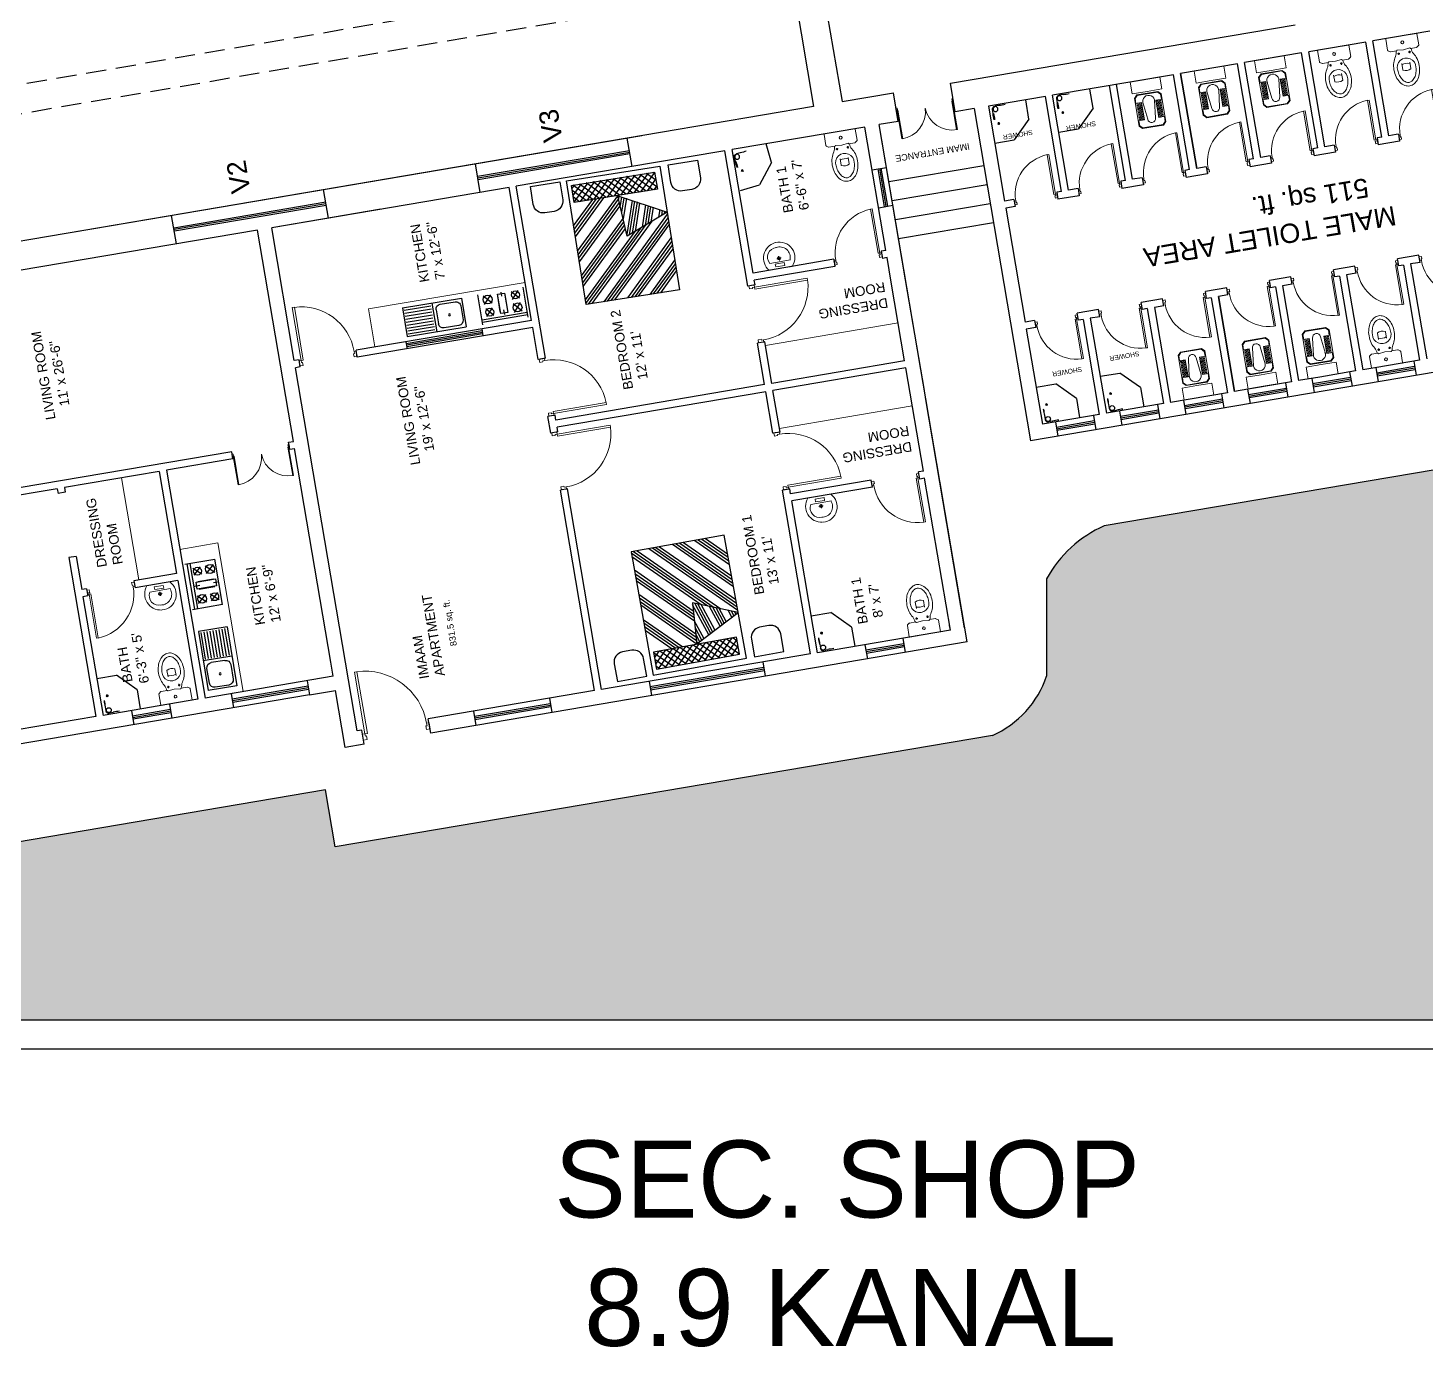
# Model space of a CAD drawing. Header units: inches. Extents: x -6210 to 141093, y -2740 to 21225.
# Drawn here: x 57537 to 58409, y 5348 to 6170 of the extents above; entities that cross this region are included whole.
import ezdxf

# ---------------------------------------------------------------- set-up
doc = ezdxf.new("R2010")
doc.units = ezdxf.units.IN
doc.header["$LTSCALE"] = 100
doc.header["$MEASUREMENT"] = 0
doc.linetypes.add('HIDDEN2', pattern=[0.1875, 0.125, -0.0625])
for name, color, linetype in [('1text', 6, 'Continuous'), ('beams', 30, 'Continuous'), ('boundary wall', 37, 'Continuous'), ('FIXTURES', 251, 'Continuous'), ('furniture', 9, 'Continuous'), ('grass', 73, 'Continuous'), ('pavement', 31, 'Continuous'), ('steps', 9, 'Continuous'), ('walls', 1, 'Continuous'), ('windows', 150, 'Continuous')]:
    doc.layers.add(name, color=color, linetype=linetype)
doc.layers.add('DOOR', color=11, linetype='Continuous', lineweight=5)
doc.layers.add('FURNITUR', color=253, linetype='Continuous', lineweight=18)
doc.styles.get("Standard").update_dxf_attribs({"font": 'arial.ttf', "height": 4})

# ---------------------------------------------------------------- blocks, each defined once
blk = doc.blocks.new('A$C0F316CBE')
at = {"linetype": 'Continuous'}
for p, q in [((0, 15.97), (1.88, 17.85)), ((0.38, 15.82), (2.04, 17.48)), ((1.88, 17.85), (19.36, 17.85)), ((2.04, 17.48), (5.17, 17.48)), ((5.17, 17.85), (5.17, 13.97)), ((16.07, 17.85), (16.07, 13.97)), ((16.07, 17.48), (19.2, 17.48)), ((20.86, 15.82), (19.2, 17.48)), ((21.24, 15.97), (19.36, 17.85)), ((22.35, 9.4), (22.35, 18.79)), ((22.35, 18.79), (29.87, 18.79)), ((29.87, 18.79), (29.87, 0)), ((0, 15.97), (0, 2.82)), ((0.38, 15.82), (0.38, 2.97)), ((5.17, 13.97), (16.07, 13.97)), ((16.07, 13.15), (5.17, 11.84)), ((5.69, 13.97), (5.69, 17.08)), ((6.21, 13.97), (6.21, 17.08)), ((6.73, 13.97), (6.73, 17.08)), ((7.24, 13.97), (7.24, 17.08)), ((7.76, 13.97), (7.76, 17.08)), ((8.28, 13.97), (8.28, 17.08)), ((8.8, 13.97), (8.8, 17.08)), ((9.32, 13.97), (9.32, 17.08)), ((9.84, 13.97), (9.84, 17.08)), ((10.36, 13.97), (10.36, 17.08)), ((10.88, 13.97), (10.88, 17.08)), ((11.4, 13.97), (11.4, 17.08)), ((11.92, 13.97), (11.92, 17.08)), ((12.44, 13.97), (12.44, 17.08)), ((12.95, 13.97), (12.95, 17.08)), ((13.47, 13.97), (13.47, 17.08)), ((13.99, 13.97), (13.99, 17.08)), ((14.51, 13.97), (14.51, 17.08)), ((15.03, 13.97), (15.03, 17.08)), ((15.55, 13.97), (15.55, 17.08)), ((20.86, 15.82), (20.86, 2.97)), ((21.24, 15.97), (21.24, 2.82)), ((22.35, 9.4), (22.35, 0)), ((0, 2.82), (1.88, 0.94)), ((0.38, 2.97), (2.04, 1.31)), ((1.88, 0.94), (19.36, 0.94)), ((2.04, 1.31), (5.17, 1.31)), ((16.07, 5.64), (5.17, 6.95)), ((5.17, 4.82), (16.07, 4.82)), ((5.17, 4.82), (5.17, 0.94)), ((5.69, 4.82), (5.69, 1.71)), ((6.21, 4.82), (6.21, 1.71)), ((6.73, 4.82), (6.73, 1.71)), ((7.24, 4.82), (7.24, 1.71)), ((7.76, 4.82), (7.76, 1.71)), ((8.28, 4.82), (8.28, 1.71)), ((8.8, 4.82), (8.8, 1.71)), ((9.32, 4.82), (9.32, 1.71)), ((9.84, 4.82), (9.84, 1.71)), ((10.36, 4.82), (10.36, 1.71)), ((10.88, 4.82), (10.88, 1.71)), ((11.4, 4.82), (11.4, 1.71)), ((11.92, 4.82), (11.92, 1.71)), ((12.44, 4.82), (12.44, 1.71)), ((12.95, 4.82), (12.95, 1.71)), ((13.47, 4.82), (13.47, 1.71)), ((13.99, 4.82), (13.99, 1.71)), ((14.51, 4.82), (14.51, 1.71)), ((15.03, 4.82), (15.03, 1.71)), ((15.55, 4.82), (15.55, 1.71)), ((16.07, 4.82), (16.07, 0.94)), ((16.07, 1.31), (19.2, 1.31)), ((20.86, 2.97), (19.2, 1.31)), ((21.24, 2.82), (19.36, 0.94)), ((22.35, 0), (29.87, 0))]:
    blk.add_line(p, q, dxfattribs=at)
for centre, radius, start, end in [((5.17, 9.39), 2.44, 90, 270), ((16.07, 9.39), 3.76, 256.23655, 103.76345)]:
    blk.add_arc(centre, radius, start, end, dxfattribs=at)
blk = doc.blocks.new('FDSADDFAEREWRWER')
at = {"layer": 'FURNITUR'}
for p, q in [((38131.11, -26479.29), (38132, -26478.04)), ((38139.46, -26477.85), (38132.36, -26477.85)), ((38139.68, -26497.37), (38139.68, -26478.08)), ((38122.79, -26485.17), (38118.71, -26485.17)), ((38129.7, -26484.29), (38128.31, -26484.29)), ((38129.03, -26485.01), (38129.03, -26483.58)), ((38131.03, -26483.27), (38131.03, -26479.55)), ((38131.03, -26487.72), (38131.46, -26483.74)), ((38131.03, -26487.72), (38131.45, -26491.69)), ((38131.37, -26483.56), (38131.12, -26483.42)), ((38122.79, -26490.28), (38118.71, -26490.28)), ((38129.72, -26491.16), (38128.31, -26491.16)), ((38129.03, -26491.9), (38129.03, -26490.49)), ((38131.03, -26495.9), (38131.03, -26492.12)), ((38131.11, -26496.16), (38132, -26497.41)), ((38131.34, -26491.88), (38131.14, -26491.96)), ((38139.46, -26497.6), (38132.36, -26497.6))]:
    blk.add_line(p, q, dxfattribs=at)
at = {"layer": 'FURNITUR', "extrusion": (0, 0, -1)}
for centre, major_axis, start_param, end_param in [((38131.47, -26479.55), (-0.314, 0.314), -0.785398, -0.165149), ((38132.36, -26478.3), (-0.314, -0.314), 1.405648, 2.356194), ((38139.46, -26478.08), (-0.157, -0.157), 2.356194, 3.926991), ((38113.86, -26487.72), (-4.02, 4.02), -0.785398, -0.250471), ((38113.86, -26487.72), (-4.02, -4.02), 0.250471, 0.785398), ((38116.61, -26489.36), (-6.28, 6.28), -0.250471, 0.175324), ((38113.86, -26487.72), (-2.45, -2.45), 0.785398, 1.320326), ((38113.86, -26487.72), (-2.45, 2.45), -1.320326, -0.785398), ((38116.61, -26489.36), (-4.71, 4.71), -0.250471, 0.175324), ((38118.42, -26491.94), (-8.51, 8.51), 0.175324, 0.503558), ((38118.42, -26491.94), (-6.94, -6.94), 1.74612, 2.074355), ((38119.6, -26496.03), (-11.52, 11.52), 0.503558, 0.785398), ((38119.6, -26496.03), (-9.95, -9.95), 2.074355, 2.310238), ((38123.16, -26487.72), (-3.69, -3.69), 0.295539, 1.275258), ((38118.71, -26485.35), (-0.125, -0.125), 1.275258, 2.356194), ((38119.88, -26487.72), (-4.12, 4.12), 0.626699, 4.08569), ((38119.6, -26496.03), (-11.52, -11.52), 2.356194, 2.638034), ((38114.82, -26487.72), (-5.34, -5.34), 3.582609, 4.271372), ((38120.78, -26491.94), (-8.51, 8.51), 1.067238, 1.389176), ((38131.06, -26476.04), (-4.89, -4.89), 5.503466, 6.019803), ((38129.03, -26484.29), (-0.275, 0.275), 3.926991, 7.068583), ((38129.03, -26484.29), (-0.275, 0.275), 0.785398, 3.926991), ((38131.2, -26483.27), (-0.125, 0.125), 4.434999, 5.497787), ((38131.28, -26483.72), (-0.125, -0.125), 2.864203, 4.034681), ((38135.68, -26487.72), (-0.627, 0.627), -0.785398, 2.356194), ((38135.68, -26487.72), (-0.627, -0.627), 3.926991, 7.068583), ((38116.61, -26486.09), (-6.28, 6.28), 4.537065, 4.96286), ((38116.61, -26486.09), (-4.71, 4.71), 4.537065, 4.96286), ((38118.42, -26483.51), (-8.51, 8.51), 4.208831, 4.537065), ((38118.42, -26483.51), (-6.94, -6.94), 5.779627, 6.107861), ((38119.6, -26479.42), (-11.52, -11.52), 5.497787, 5.779627), ((38119.6, -26479.42), (-9.95, 9.95), 3.972947, 4.208831), ((38118.71, -26490.1), (-0.125, 0.125), 3.926991, 5.007928), ((38119.6, -26479.42), (-11.52, 11.52), 3.645151, 3.926991), ((38120.78, -26483.51), (-8.51, -8.51), 4.894009, 5.215947), ((38131.06, -26499.41), (-4.89, 4.89), 0.263382, 0.779719), ((38129.03, -26491.16), (-0.275, 0.275), 3.926991, 7.068583), ((38129.03, -26491.16), (-0.275, 0.275), 0.785398, 3.926991), ((38131.2, -26492.12), (-0.125, 0.125), -0.785398, 0.415559), ((38131.47, -26495.9), (-0.314, 0.314), -1.405648, -0.785398), ((38131.28, -26491.71), (-0.125, -0.125), 3.819301, 5.127948), ((38132.36, -26497.15), (-0.314, 0.314), 3.926991, 4.877538), ((38139.46, -26497.37), (-0.157, -0.157), 3.926991, 5.497787)]:
    blk.add_ellipse(centre, major_axis=major_axis, ratio=1, start_param=start_param, end_param=end_param, dxfattribs=at)
blk = doc.blocks.new('LAV', base_point=(396, 588))
for p, q in [((396.16, 580.62), (396.16, 595.06)), ((400.34, 580.9), (400.34, 593.97)), ((397.56, 584.98), (397.56, 590.7)), ((397.56, 590.7), (399.3, 590.7)), ((399.3, 584.98), (397.56, 584.98)), ((399.3, 590.7), (399.3, 584.98)), ((396.16, 580.62), (396.16, 580.62)), ((400.34, 580.9), (400.34, 580.9))]:
    blk.add_line(p, q)
for centre, radius, start, end in [((402.61, 587.41), 10, 6.35112, 130.15119), ((403.37, 588.72), 6.06, 355.56068, 119.93468), ((402.96, 587.43), 9.62, 225.04094, 4.876), ((402.9, 587.29), 6.63, 247.37131, 10.7334)]:
    blk.add_arc(centre, radius, start, end)
blk = doc.blocks.new('A$C56213ABD')
for points in [[(11.23, 10.06), (8.56, 10.06)], [(9.9, 11.42), (9.9, 8.74)]]:
    blk.add_lwpolyline(points)
for centre, radius in [((9.89, 10.06), 0.938), ((9.9, 10.06), 0.75)]:
    blk.add_circle(centre, radius)
at = {"rotation": 270}
blk.add_blockref('LAV', (10.11, 16.55), dxfattribs=at)
blk = doc.blocks.new('D1')
for points in [[(1.5, 40.85), (1.5, 1.85), (3, 1.85), (3, 40.85)], [(1.5, 0.38), (2.25, 0.38), (2.25, -1.88), (0, -1.88), (0, 1.88), (1.5, 1.88)], [(42, 1.88), (42, -1.88), (39.75, -1.88), (39.75, 0.38), (40.5, 0.38), (40.5, 1.88)]]:
    blk.add_lwpolyline(points, close=True)
blk.add_arc((1.5, 1.88), 39, 0, 88.15019)
blk = doc.blocks.new('D')
at = {"layer": 'DOOR'}
for p, q in [((73476.8, 10997.4), (73476.8, 10955.3)), ((73478, 10955.3), (73478, 10997.4)), ((73557.4, 10955.3), (73557.4, 10997.4)), ((73558.5, 10997.4), (73558.5, 10955.3)), ((73475.7, 10955.4), (73476.8, 10955.4)), ((73475.7, 10952), (73475.7, 10955.4)), ((73477.4, 10952), (73475.7, 10952)), ((73476.8, 10955.4), (73476.8, 10954.2)), ((73476.8, 10955.3), (73478, 10955.3)), ((73476.8, 10954.2), (73477.4, 10954.2)), ((73477.4, 10954.2), (73477.4, 10952)), ((73558.5, 10955.3), (73557.4, 10955.3)), ((73557.9, 10954.2), (73557.9, 10952)), ((73558.5, 10954.2), (73557.9, 10954.2)), ((73557.9, 10952), (73559.7, 10952)), ((73559.7, 10955.4), (73558.5, 10955.4)), ((73558.5, 10955.4), (73558.5, 10954.2)), ((73559.7, 10952), (73559.7, 10955.4))]:
    blk.add_line(p, q, dxfattribs=at)
for centre, start, end in [((73477.4, 10957.1), 2.7057, 90.8209), ((73557.9, 10957.1), 89.1791, 177.2943)]:
    blk.add_arc(centre, 40.3, start, end, dxfattribs=at)
blk = doc.blocks.new('*X11')
at = {"color": 0}
for p, q in [((668.9, 1093.1), (682.2, 1106.5)), ((668.9, 1098.5), (676.9, 1106.5)), ((668.9, 1103.8), (671.6, 1106.5)), ((683.7, 1092.9), (670.1, 1106.5)), ((674, 1092.9), (687.5, 1106.5)), ((689, 1092.9), (675.4, 1106.5)), ((679.3, 1092.9), (692.8, 1106.5)), ((694.3, 1092.9), (680.7, 1106.5)), ((684.6, 1092.9), (698.1, 1106.5)), ((699.6, 1092.9), (686, 1106.5)), ((689.9, 1092.9), (703.4, 1106.5)), ((704.9, 1092.9), (691.3, 1106.5)), ((695.2, 1092.9), (708.7, 1106.5)), ((710.2, 1092.9), (696.6, 1106.5)), ((700.5, 1092.9), (714.1, 1106.5)), ((715.5, 1092.9), (701.9, 1106.5)), ((705.8, 1092.9), (719.4, 1106.5)), ((720.8, 1092.9), (707.2, 1106.5)), ((711.1, 1092.9), (724.7, 1106.5)), ((726.1, 1092.9), (712.5, 1106.5)), ((716.4, 1092.9), (730, 1106.5)), ((731.4, 1092.9), (717.8, 1106.5)), ((734.9, 1094.7), (723.1, 1106.5)), ((734.9, 1100), (728.4, 1106.5)), ((734.9, 1105.3), (733.7, 1106.5)), ((678.4, 1092.9), (668.9, 1102.4)), ((673.1, 1092.9), (668.9, 1097.1)), ((721.7, 1092.9), (734.9, 1106.1)), ((727, 1092.9), (734.9, 1100.8)), ((732.3, 1092.9), (734.9, 1095.5))]:
    blk.add_line(p, q, dxfattribs=at)
blk = doc.blocks.new('BED')
for p, q in [((-30, -4.1), (36, -4.1)), ((-30, -17.7), (-30, -4.1)), ((36, -4.1), (36, -17.7)), ((-33.3, -44.3), (-6.6, -17.7)), ((-33.3, -38.7), (-12.3, -17.7)), ((-33.3, -41.5), (-9.4, -17.7)), ((-33.3, -35.8), (-15.1, -17.7)), ((-33.3, -55.8), (4.9, -17.7)), ((-33.3, -58.6), (4.8, -20.6)), ((36, -17.7), (-30, -17.7)), ((6.9, -50.3), (4.6, -17.8)), ((4.7, -17.9), (40.8, -36.5)), ((5.4, -18.3), (4.8, -20.2)), ((7.2, -19.2), (5.1, -25.6)), ((9, -20.1), (5.5, -30.9)), ((10.9, -20.8), (5.9, -36.3)), ((-33.3, -61.4), (5, -23.2)), ((-33.3, -64.3), (5.2, -25.9)), ((15, -23.2), (6.8, -48.8)), ((16.8, -24.1), (8.6, -49.6)), ((18.7, -24.9), (11, -48.6)), ((20.4, -26.2), (13.5, -47.6)), ((25, -28.3), (19.6, -45.1)), ((26.8, -29.3), (22, -44.2)), ((28.6, -30.2), (24.4, -43.2)), ((30.4, -31.1), (26.8, -42.2)), ((-33.3, -75.2), (5.9, -36.1)), ((-33.3, -78), (6.1, -38.7)), ((-33.3, -80.9), (6.2, -41.4)), ((-31.3, -98.1), (23.1, -43.7)), ((-28.5, -98.1), (27.9, -41.8)), ((-19.1, -98.1), (40.8, -38.2)), ((-16.3, -98.1), (40.8, -41)), ((40.8, -36.5), (6.9, -50.3)), ((35.3, -33.7), (33.5, -39.5)), ((37.1, -34.6), (35.9, -38.5)), ((38.9, -35.5), (38.3, -37.5)), ((-33.3, -83.7), (6.4, -44)), ((-33.3, -97.2), (18.3, -45.7)), ((-33.3, -94.4), (13.5, -47.6)), ((-13.5, -98.1), (40.8, -43.9)), ((-10.6, -98.1), (40.8, -46.7)), ((-0.2, -98.1), (40.8, -57.1)), ((2.6, -98.1), (40.8, -59.9)), ((5.5, -98.1), (40.8, -62.8)), ((8.3, -98.1), (40.8, -65.6)), ((17.4, -98.1), (40.8, -74.7)), ((20.2, -98.1), (40.8, -77.5)), ((23.1, -98.1), (40.8, -80.4)), ((25.9, -98.1), (40.8, -83.2))]:
    blk.add_line(p, q)
for points in [[(-61.9, -14.1), (-61.9, 0), (-38.5, 0), (-38.5, -14.1, -0.414214), (-46.5, -22.1), (-53.9, -22.1, -0.414214)], [(47.3, -14.1), (47.3, 0), (70.7, 0), (70.7, -14.1, -0.414214), (62.7, -22.1), (55.3, -22.1, -0.414214)]]:
    blk.add_lwpolyline(points, format="xyb", close=True)
blk.add_lwpolyline([(-33.3, -98.1), (-33.3, 0), (40.8, 0), (40.8, -98.1)], close=True)
blk.add_blockref('*X11', (-698.9, -1110.6))
blk = doc.blocks.new('f')
at = {"layer": 'FIXTURES'}
for p, q in [((3718.8, 2061), (3718.8, 2080.5)), ((3746.2, 2079.7), (3746.2, 2079.3)), ((3746.2, 2079.5), (3750.2, 2079.5)), ((3753, 2072.4), (3753.4, 2072.4)), ((3753.2, 2072.4), (3753.2, 2076.5)), ((3718.8, 2061), (3736.8, 2043)), ((3750.3, 2060.9), (3748.5, 2062.7)), ((3750.3, 2062.7), (3748.5, 2060.9)), ((3756.8, 2043), (3736.8, 2043))]:
    blk.add_line(p, q, dxfattribs=at)
for centre, radius in [((3750.3, 2076.5), 2.45), ((3749.4, 2061.8), 0.675)]:
    blk.add_circle(centre, radius, dxfattribs=at)
for centre, radius, start, end in [((3743, 2115.6), 36.4, 265.0668, 274.9332), ((3750.2, 2076.5), 3.03, 0, 90), ((3789.3, 2069.3), 36.4, 175.0668, 184.9332), ((3717.1, 2069.3), 36.4, 355.0668, 4.9332)]:
    blk.add_arc(centre, radius, start, end, dxfattribs=at)
blk = doc.blocks.new('COOKR2')
at = {"layer": 'furniture'}
for p, q in [((12.7, 54), (36.7, 54)), ((14.7, 18), (14.7, 54)), ((16.7, 54), (16.7, 18)), ((18.6, 44.3), (24.7, 49.8)), ((18.6, 49.8), (24.7, 44.3)), ((28.3, 44), (35, 50)), ((28.3, 50), (35, 44)), ((17.8, 35.8), (21.7, 35.8)), ((20.7, 38.8), (33.1, 38.8)), ((35.7, 35.8), (32.5, 35.8)), ((18.3, 27.9), (25, 21.9)), ((18.3, 21.9), (25, 27.9)), ((20.7, 32.8), (33.1, 32.8)), ((28.6, 27.7), (34.7, 22.2)), ((28.6, 22.2), (34.7, 27.7)), ((12.7, 18), (36.7, 18))]:
    blk.add_line(p, q, dxfattribs=at)
blk.add_lwpolyline([(19.1, 38.6), (34.5, 38.6), (34.5, 33.1), (19.1, 33.1)], close=True, dxfattribs=at)
for centre, radius in [((21.7, 47), 3.08), ((31.7, 47), 3.49), ((21.7, 24.9), 3.49), ((31.7, 24.9), 3.08)]:
    blk.add_circle(centre, radius, dxfattribs=at)
blk = doc.blocks.new('sink')
at = {"layer": 'furniture'}
for p, q in [((72792.84, 10161.05), (72819.81, 10165.76)), ((72816.82, 10164.08), (72810.08, 10162.9)), ((72822.09, 10152.69), (72819.81, 10165.76)), ((72795.12, 10147.99), (72792.84, 10161.05)), ((72793.7, 10160.09), (72805.84, 10162.21)), ((72793.94, 10158.74), (72806.07, 10160.86)), ((72794.17, 10157.4), (72806.31, 10159.51)), ((72794.41, 10156.05), (72806.54, 10158.16)), ((72808.6, 10150.34), (72806.32, 10163.4)), ((72809.32, 10153.94), (72808.22, 10160.26)), ((72820.56, 10155.9), (72819.46, 10162.22)), ((72794.64, 10154.7), (72806.78, 10156.82)), ((72794.88, 10153.35), (72807.01, 10155.47)), ((72795.11, 10152), (72807.25, 10154.12)), ((72795.12, 10147.99), (72822.09, 10152.69)), ((72795.35, 10150.65), (72807.48, 10152.77)), ((72795.58, 10149.31), (72807.72, 10151.42)), ((72811.96, 10152.08), (72818.7, 10153.26))]:
    blk.add_line(p, q, dxfattribs=at)
blk.add_circle((72814.39, 10158.08), 0.446, dxfattribs=at)
for centre, start, end in [((72817.21, 10161.83), 9.89527, 99.89527), ((72810.47, 10160.65), 99.89527, 189.89527), ((72811.57, 10154.33), 189.89527, 279.89527), ((72818.31, 10155.51), 279.89527, 9.89527)]:
    blk.add_arc(centre, 2.28, start, end, dxfattribs=at)

msp = doc.modelspace()

# ---------------------------------------------------------------- hatches: boundary and pattern name
at = {"layer": 'grass'}
h = msp.add_hatch(dxfattribs=at)
h.set_pattern_fill('GRASS', color=256, scale=30, angle=90)
h.set_pattern_definition([(180, (67811.482, -67034.777), (-21.2132034, -21.2132034), [5.625, -36.801407]), (135, (67811.482, -67034.777), (-21.213203, -21.213203), [5.625, -24.375]), (225, (67811.482, -67034.777), (21.213203, -21.213203), [5.625, -24.375])])
h.paths.add_polyline_path([(59260.42769, 5551.39278), (59260.42769, 5594.81984), (58726.50705, 5594.81984, -0.341761162), (58595.7953, 5687.06117), (58595.7953, 5862.78309, 0.410579955), (58513.29134, 5911.021), (58208.2006, 5859.24771, 0.166212942), (58172.31898, 5826.31609), (58172.31898, 5765.72101, -0.212358615), (58138.54093, 5728.75391), (57729.0114, 5659.25757), (57722.98838, 5694.75015), (57416.86487, 5642.8016), (57286.71028, 5584.19995), (56956.42769, 5583.59725), (56956.42769, 5551.39278)])

# ---------------------------------------------------------------- linework, layer by layer
at = {"layer": 'beams', "linetype": 'HIDDEN2'}
for p, q in [((58011.23355, 6215.72885), (57305.89123, 6095.5937)), ((58014.25582, 6197.98439), (57308.91349, 6077.84924))]:
    msp.add_line(p, q, dxfattribs=at)
at = {"layer": 'boundary wall'}
for p, q in [((56956.42769, 5551.39278), (59260.42769, 5551.39278)), ((56458.42769, 5533.39278), (59698.42769, 5533.39278))]:
    msp.add_line(p, q, dxfattribs=at)
at = {"layer": 'FIXTURES'}
msp.add_line((57658.6722, 5810.38743), (57653.893, 5838.55039), dxfattribs=at)
at = {"layer": 'FURNITUR'}
for p, q in [((57847.32862, 6011.01072), (57749.63005, 5994.43147)), ((57753.6454, 5970.76975), (57749.63005, 5994.43147)), ((58079.82301, 5985.80316), (57997.00699, 5971.74944)), ((58088.60658, 5934.04314), (58005.79057, 5919.98943)), ((57595.66301, 5889.18844), (57606.45425, 5825.59757)), ((57632.13291, 5844.62425), (57655.79463, 5848.6396)), ((57655.79463, 5848.6396), (57671.5151, 5756.00169))]:
    msp.add_line(p, q, dxfattribs=at)
at = {"layer": 'pavement'}
for p, q in [((58513.29134, 5911.021), (58208.2006, 5859.24771)), ((58172.31898, 5826.31609), (58172.31898, 5765.72101)), ((58138.54093, 5728.75391), (57729.0114, 5659.25757)), ((57722.98838, 5694.75015), (57416.86487, 5642.8016)), ((57729.0114, 5659.25757), (57722.98838, 5694.75015))]:
    msp.add_line(p, q, dxfattribs=at)
for centre, radius, start, end in [((58238.42365, 5790.30354), 75.2777, 113.67119633, 151.41930212), ((58113.87287, 5785.20953), 61.60966, 293.60273912, 341.55933238)]:
    msp.add_arc(centre, radius, start, end, dxfattribs=at)
at = {"layer": 'steps'}
for p, q in [((58074.01505, 6073.82207), (58133.16935, 6083.86044)), ((58076.02272, 6061.99121), (58135.17702, 6072.02958)), ((58078.03039, 6050.16035), (58137.18469, 6060.19872)), ((58080.03807, 6038.32949), (58139.19237, 6048.36786))]:
    msp.add_line(p, q, dxfattribs=at)
at = {"layer": 'walls', "color": 1}
for p, q in [((57991.90668, 6327.66273), (58027.04096, 6120.62268)), ((58009.65297, 6330.67424), (58044.78725, 6123.63419)), ((58112.30396, 6135.09164), (58327.24904, 6171.56739)), ((58371.15781, 6160.76128), (58335.66523, 6154.73826)), ((58381.19618, 6101.60698), (58371.15781, 6160.76128)), ((58411.08697, 6167.53718), (58375.59439, 6161.51416)), ((58385.63275, 6102.35986), (58375.59439, 6161.51416)), ((58331.22866, 6153.98539), (58295.73608, 6147.96237)), ((58341.26703, 6094.83109), (58331.22866, 6153.98539)), ((58345.7036, 6095.58396), (58335.66523, 6154.73826)), ((58291.29951, 6147.20949), (58255.80693, 6141.18647)), ((58301.33788, 6088.05519), (58291.29951, 6147.20949)), ((58305.77445, 6088.80807), (58295.73608, 6147.96237)), ((58251.37036, 6140.43359), (58175.94862, 6127.63467)), ((58225.91614, 6075.25627), (58215.87778, 6134.41057)), ((58261.40872, 6081.27929), (58251.37036, 6140.43359)), ((58255.80693, 6141.18647), (58265.8453, 6082.03217)), ((58265.8453, 6082.03217), (58255.80693, 6141.18647)), ((58044.78725, 6123.63419), (58076.81138, 6129.06862)), ((58171.51205, 6126.8818), (58136.01947, 6120.85878)), ((58181.55042, 6067.7275), (58171.51205, 6126.8818)), ((58185.98699, 6068.48037), (58175.94862, 6127.63467)), ((58221.47957, 6074.50339), (58211.4412, 6133.65769)), ((58027.04096, 6120.62268), (57351.20309, 6005.93434)), ((58127.14633, 6119.35302), (58115.31547, 6117.34535)), ((58127.14633, 6119.35302), (58162.28061, 5912.31297)), ((58136.01947, 6120.85878), (58146.05784, 6061.70448)), ((58079.82289, 6111.32233), (58067.99203, 6109.31465)), ((57565.0123, 6042.21734), (57919.9381, 6102.44754)), ((58059.11888, 6107.8089), (57976.30286, 6093.75519)), ((58381.19618, 6101.60698), (58378.23847, 6101.10507)), ((58378.23847, 6101.10507), (58378.99134, 6096.66849)), ((58390.06933, 6103.11274), (58385.63275, 6102.35986)), ((58391.54818, 6103.3637), (58390.06933, 6103.11274)), ((58391.54818, 6103.3637), (58392.30106, 6098.92713)), ((57971.86629, 6093.00231), (57926.02171, 6085.22257)), ((58341.26703, 6094.83109), (58338.30931, 6094.32917)), ((58338.30931, 6094.32917), (58339.06219, 6089.8926)), ((58352.37191, 6092.15123), (58339.06219, 6089.8926)), ((58351.61903, 6096.5878), (58345.7036, 6095.58396)), ((58351.61903, 6096.5878), (58352.37191, 6092.15123)), ((58392.30106, 6098.92713), (58378.99134, 6096.66849)), ((57926.02171, 6085.22257), (57841.72683, 6070.9179)), ((58271.76073, 6083.03601), (58265.8453, 6082.03217)), ((58271.76073, 6083.03601), (58272.5136, 6078.59943)), ((58301.33788, 6088.05519), (58298.38016, 6087.55327)), ((58298.38016, 6087.55327), (58299.13304, 6083.1167)), ((58312.44276, 6085.37533), (58299.13304, 6083.1167)), ((58311.68988, 6089.8119), (58305.77445, 6088.80807)), ((58311.68988, 6089.8119), (58312.44276, 6085.37533)), ((58221.47957, 6074.50339), (58218.52186, 6074.00148)), ((58218.52186, 6074.00148), (58219.27473, 6069.5649)), ((58231.83157, 6076.26011), (58225.91614, 6075.25627)), ((58231.83157, 6076.26011), (58232.58445, 6071.82354)), ((58261.40872, 6081.27929), (58258.45101, 6080.77737)), ((58258.45101, 6080.77737), (58259.20389, 6076.3408)), ((58272.5136, 6078.59943), (58259.20389, 6076.3408)), ((57837.29026, 6070.16502), (57689.40451, 6045.06911)), ((58181.55042, 6067.7275), (58178.5927, 6067.22558)), ((58178.5927, 6067.22558), (58179.34558, 6062.78901)), ((58192.6553, 6065.04764), (58179.34558, 6062.78901)), ((58191.90242, 6069.48421), (58185.98699, 6068.48037)), ((58191.90242, 6069.48421), (58192.6553, 6065.04764)), ((58232.58445, 6071.82354), (58219.27473, 6069.5649)), ((57757.43195, 6056.61323), (57689.40451, 6045.06911)), ((58151.97327, 6062.70831), (58146.05784, 6061.70448)), ((58146.81072, 6057.2679), (58158.85676, 5986.28274)), ((58151.97327, 6062.70831), (58152.72615, 6058.27174)), ((57680.53136, 6043.56335), (57411.3793, 5997.88878)), ((58364.41795, 6021.16607), (58351.10823, 6018.90744)), ((58365.17083, 6016.7295), (58364.41795, 6021.16607)), ((58404.3471, 6027.94197), (58391.03738, 6025.68333)), ((58391.79026, 6021.24676), (58391.03738, 6025.68333)), ((58394.74798, 6021.74868), (58391.79026, 6021.24676)), ((58394.74798, 6021.74868), (58404.78634, 5962.59438)), ((58403.62112, 6023.25443), (58399.18455, 6022.50156)), ((58399.18455, 6022.50156), (58409.22292, 5963.34726)), ((58405.09998, 6023.50539), (58403.62112, 6023.25443)), ((58405.09998, 6023.50539), (58404.3471, 6027.94197)), ((58324.4888, 6014.39017), (58311.17908, 6012.13154)), ((58311.93196, 6007.69497), (58311.17908, 6012.13154)), ((58325.24167, 6009.9536), (58324.4888, 6014.39017)), ((58351.86111, 6014.47086), (58351.10823, 6018.90744)), ((58354.81882, 6014.97278), (58351.86111, 6014.47086)), ((58354.81882, 6014.97278), (58364.85719, 5955.81848)), ((58365.17083, 6016.7295), (58359.2554, 6015.72566)), ((58359.2554, 6015.72566), (58369.29376, 5956.57136)), ((58284.55964, 6007.61427), (58271.24993, 6005.35564)), ((58272.0028, 6000.91907), (58271.24993, 6005.35564)), ((58285.31252, 6003.1777), (58284.55964, 6007.61427)), ((58314.88967, 6008.19688), (58311.93196, 6007.69497)), ((58314.88967, 6008.19688), (58324.92804, 5949.04258)), ((58325.24167, 6009.9536), (58319.32624, 6008.94976)), ((58319.32624, 6008.94976), (58329.36461, 5949.79546)), ((58244.63049, 6000.83838), (58231.32077, 5998.57974)), ((58232.07365, 5994.14317), (58231.32077, 5998.57974)), ((58245.38337, 5996.4018), (58239.46794, 5995.39797)), ((58239.46794, 5995.39797), (58249.50631, 5936.24367)), ((58245.38337, 5996.4018), (58244.63049, 6000.83838)), ((58274.96052, 6001.42099), (58272.0028, 6000.91907)), ((58274.96052, 6001.42099), (58284.99889, 5942.26669)), ((58285.31252, 6003.1777), (58279.39709, 6002.17386)), ((58289.43546, 5943.01956), (58279.39709, 6002.17386)), ((58279.39709, 6002.17386), (58289.43546, 5943.01956)), ((57851.34397, 5987.349), (57741.90852, 5968.77803)), ((58164.77219, 5987.28658), (58158.85676, 5986.28274)), ((58164.77219, 5987.28658), (58165.52506, 5982.85001)), ((58204.70134, 5994.06248), (58191.39162, 5991.80385)), ((58192.1445, 5987.36727), (58191.39162, 5991.80385)), ((58195.10221, 5987.86919), (58192.1445, 5987.36727)), ((58195.10221, 5987.86919), (58205.14058, 5928.71489)), ((58205.45422, 5989.62591), (58199.53879, 5988.62207)), ((58199.53879, 5988.62207), (58209.57715, 5929.46777)), ((58205.45422, 5989.62591), (58204.70134, 5994.06248)), ((58235.03137, 5994.64509), (58232.07365, 5994.14317)), ((58235.03137, 5994.64509), (58245.06973, 5935.49079)), ((57852.09685, 5982.91243), (57742.66139, 5964.34145)), ((58159.60963, 5981.84617), (58169.648, 5922.69187)), ((58542.34699, 5976.80948), (58162.28061, 5912.31297)), ((57706.41594, 5962.75501), (57703.45822, 5962.25309)), ((58404.78634, 5962.59438), (58378.16691, 5958.07712)), ((57707.16881, 5958.31843), (57704.2111, 5957.81651)), ((58342.67433, 5952.05409), (58329.36461, 5949.79546)), ((58364.85719, 5955.81848), (58342.67433, 5952.05409)), ((58378.16691, 5958.07712), (58369.29376, 5956.57136)), ((58307.18175, 5946.03107), (58289.43546, 5943.01956)), ((58324.92804, 5949.04258), (58307.18175, 5946.03107)), ((58245.06973, 5935.49079), (58209.57715, 5929.46777)), ((58284.99889, 5942.26669), (58249.50631, 5936.24367))]:
    msp.add_line(p, q, dxfattribs=at)
at = {"layer": 'walls'}
for p, q in [((58115.31547, 6117.34535), (58112.30396, 6135.09164)), ((58079.82289, 6111.32233), (58076.81138, 6129.06862)), ((58122.70113, 5786.92372), (58067.99203, 6109.31465)), ((58084.39181, 6012.67369), (58067.99203, 6109.31465)), ((57913.96216, 6083.17609), (57910.95065, 6100.92238)), ((58072.16876, 6030.90831), (58059.11888, 6107.8089)), ((57986.17096, 6008.70743), (57971.86629, 6093.00231)), ((57989.35274, 6016.8546), (57976.30286, 6093.75519)), ((57819.31528, 6067.11471), (57816.30377, 6084.861)), ((58063.63615, 6081.18946), (58072.50929, 6082.69522)), ((57724.6684, 6051.05332), (57721.65689, 6068.79961)), ((57851.34397, 5987.349), (57837.29026, 6070.16502)), ((57859.92137, 5963.70073), (57841.72683, 6070.9179)), ((58067.65149, 6057.52774), (58076.52464, 6059.0335)), ((58152.72615, 6058.27174), (58146.81072, 6057.2679)), ((57630.02152, 6034.99193), (57627.01001, 6052.73822)), ((57702.86685, 5911.9443), (57680.53136, 6043.56335)), ((57703.45822, 5962.25309), (57689.40451, 6045.06911)), ((58072.16876, 6030.90831), (58069.21104, 6030.40639)), ((58069.21104, 6030.40639), (58069.96392, 6025.96982)), ((58039.63389, 6025.38721), (57989.35274, 6016.8546)), ((58040.38677, 6020.95064), (57990.10562, 6012.41802)), ((58039.63389, 6025.38721), (58040.38677, 6020.95064)), ((58072.92164, 6026.47174), (58069.96392, 6025.96982)), ((58075.51866, 6011.16794), (58072.92164, 6026.47174)), ((57990.60754, 6009.46031), (57990.10562, 6012.41802)), ((58096.09945, 5943.68262), (58084.39181, 6012.67369)), ((57990.60754, 6009.46031), (57986.17096, 6008.70743)), ((58083.83836, 5962.14144), (58075.51866, 6011.16794)), ((57820.28796, 5982.07886), (57821.04084, 5977.64229)), ((57855.4848, 5962.94786), (57852.09685, 5982.91243)), ((58165.52506, 5982.85001), (58159.60963, 5981.84617)), ((57742.66139, 5964.34145), (57741.90852, 5968.77803)), ((57772.96452, 5974.04817), (57773.7174, 5969.6116)), ((57996.63056, 5973.96773), (57992.19398, 5973.21485)), ((57996.58577, 5947.33485), (57992.19398, 5973.21485)), ((58001.02234, 5948.08772), (57996.63056, 5973.96773)), ((57707.16881, 5958.31843), (57706.41594, 5962.75501)), ((57859.92137, 5963.70073), (57855.4848, 5962.94786)), ((58083.83836, 5962.14144), (58001.02234, 5948.08772)), ((58096.09945, 5943.68262), (58093.08794, 5961.42891)), ((58401.0892, 5961.96698), (58402.59495, 5953.09384)), ((57742.60785, 5731.55132), (57704.2111, 5957.81651)), ((58084.59124, 5957.70486), (58001.77522, 5943.65115)), ((58095.50796, 5893.37456), (58084.59124, 5957.70486)), ((58337.49833, 5951.17574), (58339.00408, 5942.30259)), ((58361.16005, 5955.19108), (58362.6658, 5946.31794)), ((58377.42748, 5957.95164), (58378.93323, 5949.07849)), ((57996.58577, 5947.33485), (57866.44631, 5925.25044)), ((57997.33865, 5942.89827), (57867.19919, 5920.81387)), ((58001.73043, 5917.01827), (57997.33865, 5942.89827)), ((58006.167, 5917.77114), (58001.77522, 5943.65115)), ((58297.56917, 5944.39984), (58299.07493, 5935.5267)), ((58321.23089, 5948.41519), (58322.73665, 5939.54204)), ((58121.19537, 5795.79687), (58096.85233, 5939.24604)), ((58241.37259, 5934.86339), (58242.87834, 5925.99025)), ((58257.64002, 5937.62394), (58259.14578, 5928.7508)), ((58281.30174, 5941.63929), (58282.8075, 5932.76614)), ((57865.94439, 5928.20815), (57861.50782, 5927.45528)), ((57863.26453, 5917.10327), (57861.50782, 5927.45528)), ((57866.44631, 5925.25044), (57865.94439, 5928.20815)), ((58205.14058, 5928.71489), (58169.648, 5922.69187)), ((58201.44344, 5928.08749), (58202.94919, 5919.21435)), ((58217.71087, 5930.84805), (58219.21662, 5921.9749)), ((57867.7011, 5917.85615), (57863.26453, 5917.10327)), ((57867.7011, 5917.85615), (57867.19919, 5920.81387)), ((58006.167, 5917.77114), (58001.73043, 5917.01827)), ((58177.78172, 5924.07215), (58179.28747, 5915.199)), ((57699.90914, 5911.44238), (57702.86685, 5911.9443)), ((57700.66202, 5907.00581), (57699.90914, 5911.44238)), ((57664.41643, 5905.4201), (57427.79924, 5865.26663)), ((57665.16931, 5900.98352), (57623.7613, 5893.95667)), ((57665.16931, 5900.98352), (57664.41643, 5905.4201)), ((57700.66202, 5907.00581), (57703.61973, 5907.50772)), ((57709.64275, 5872.01514), (57703.61973, 5907.50772)), ((57619.32473, 5893.20379), (57560.17043, 5883.16542)), ((57619.32473, 5893.20379), (57630.11597, 5829.61292)), ((57623.7613, 5893.95667), (57647.85338, 5751.98635)), ((58095.50796, 5893.37456), (58092.55025, 5892.87264)), ((58093.30312, 5888.43607), (58092.55025, 5892.87264)), ((57555.73386, 5882.41255), (57428.55211, 5860.83006)), ((57555.73386, 5882.41255), (57556.23578, 5879.45483)), ((57560.17043, 5883.16542), (57560.67235, 5880.20771)), ((57873.72412, 5882.36357), (57869.28755, 5881.61069)), ((57890.4936, 5756.64723), (57869.28755, 5881.61069)), ((57894.93017, 5757.40011), (57873.72412, 5882.36357)), ((58012.19002, 5882.27856), (58007.75345, 5881.52569)), ((58025.06963, 5779.48452), (58007.75345, 5881.52569)), ((58012.69194, 5879.32085), (58012.19002, 5882.27856)), ((58062.9731, 5887.85346), (58012.69194, 5879.32085)), ((58063.72597, 5883.41689), (58013.44482, 5874.88428)), ((58063.72597, 5883.41689), (58062.9731, 5887.85346)), ((58096.26084, 5888.93799), (58093.30312, 5888.43607)), ((58112.32223, 5794.29111), (58096.26084, 5888.93799)), ((58121.19537, 5795.79687), (58105.88686, 5886.00717)), ((57560.67235, 5880.20771), (57556.23578, 5879.45483)), ((58029.50621, 5780.2374), (58013.44482, 5874.88428)), ((57726.20593, 5774.41129), (57709.64275, 5872.01514)), ((57567.44825, 5840.27856), (57563.01167, 5839.52568)), ((57563.01167, 5839.52568), (57579.82594, 5740.44223)), ((57567.44825, 5840.27856), (57570.96167, 5819.57455)), ((57630.11597, 5829.61292), (57603.49654, 5825.09565)), ((57603.49654, 5825.09565), (57604.24942, 5820.65908)), ((57630.86885, 5825.17635), (57604.24942, 5820.65908)), ((57630.86885, 5825.17635), (57643.41681, 5751.23347)), ((57573.91939, 5820.07647), (57570.96167, 5819.57455)), ((57574.67227, 5815.6399), (57571.71455, 5815.13798)), ((57571.71455, 5815.13798), (57584.26251, 5741.1951)), ((57573.91939, 5820.07647), (57574.67227, 5815.6399)), ((58112.32223, 5794.29111), (58029.50621, 5780.2374)), ((58112.32223, 5794.29111), (58111.82031, 5797.24883)), ((58121.19537, 5795.79687), (58120.69345, 5798.75458)), ((58121.19537, 5795.79687), (58120.69345, 5798.75458)), ((58121.19537, 5795.79687), (58120.69345, 5798.75458)), ((58122.70113, 5786.92372), (57788.47933, 5730.20695)), ((58082.74508, 5789.27193), (58084.25083, 5780.39878)), ((58025.06963, 5779.48452), (57894.93017, 5757.40011)), ((58059.08336, 5785.25658), (58060.58911, 5776.38344)), ((57727.71169, 5765.53814), (57726.20593, 5774.41129)), ((57995.49248, 5774.46534), (57996.99824, 5765.59219)), ((57727.71169, 5765.53814), (57647.85338, 5751.98635)), ((57727.71169, 5765.53814), (57655.24767, 5753.24114)), ((57711.44425, 5762.77759), (57712.95001, 5753.90445)), ((57924.50732, 5762.4193), (57926.01308, 5753.54615)), ((57712.95001, 5753.90445), (57406.82651, 5701.9559)), ((57643.41681, 5751.23347), (57584.26251, 5741.1951)), ((57664.12081, 5754.7469), (57665.62657, 5745.87375)), ((57712.95001, 5753.90445), (57729.21744, 5756.665)), ((57735.24046, 5721.17242), (57729.21744, 5756.665)), ((57890.4936, 5756.64723), (57786.97358, 5739.08009)), ((57862.39531, 5751.87901), (57863.90106, 5743.00587)), ((57602.0088, 5744.20661), (57603.51456, 5735.33347)), ((57625.67052, 5748.22196), (57627.17627, 5739.34882)), ((57815.07187, 5743.84832), (57816.57762, 5734.97517)), ((57579.82594, 5740.44223), (57414.1939, 5712.3348)), ((57788.47933, 5730.20695), (57786.97358, 5739.08009)), ((57745.56557, 5732.05324), (57742.60785, 5731.55132)), ((57747.07132, 5723.18009), (57745.56557, 5732.05324)), ((57747.07132, 5723.18009), (57735.24046, 5721.17242))]:
    msp.add_line(p, q, dxfattribs=at)
at = {"layer": 'windows'}
for p, q in [((57912.2891, 6093.03514), (57817.64222, 6076.97376)), ((57912.4564, 6092.04924), (57817.80953, 6075.98785)), ((57912.62371, 6091.06333), (57817.97683, 6075.00195)), ((58068.07272, 6081.94234), (58072.08807, 6058.28062)), ((58069.05862, 6082.10965), (58073.07397, 6058.44793)), ((58067.08681, 6081.77504), (58071.10216, 6058.11332)), ((57722.99534, 6060.91237), (57628.34846, 6044.85098)), ((57723.16265, 6059.92646), (57628.51577, 6043.86508)), ((57723.32995, 6058.94056), (57628.68307, 6042.87917)), ((57820.4971, 5980.84648), (57773.17366, 5972.81579)), ((57820.6644, 5979.86058), (57773.34096, 5971.82988)), ((57820.83171, 5978.87467), (57773.50827, 5970.84398)), ((58361.74562, 5951.74042), (58338.0839, 5947.72507)), ((58401.67477, 5958.51631), (58378.01305, 5954.50097)), ((58401.84208, 5957.53041), (58378.18036, 5953.51506)), ((58402.00938, 5956.5445), (58378.34766, 5952.52916)), ((58321.81647, 5944.96452), (58298.15475, 5940.94917)), ((58321.98377, 5943.97861), (58298.32205, 5939.96327)), ((58322.15108, 5942.99271), (58298.48936, 5938.97736)), ((58361.91292, 5950.75451), (58338.2512, 5946.73917)), ((58362.08023, 5949.76861), (58338.41851, 5945.75326)), ((58281.88731, 5938.18862), (58258.22559, 5934.17328)), ((58282.05462, 5937.20272), (58258.3929, 5933.18737)), ((58282.22193, 5936.21681), (58258.56021, 5932.20147)), ((58241.95816, 5931.41272), (58218.29644, 5927.39738)), ((58242.12547, 5930.42682), (58218.46375, 5926.41147)), ((58242.29277, 5929.44091), (58218.63105, 5925.42557)), ((58202.02901, 5924.63683), (58178.36729, 5920.62148)), ((58202.19631, 5923.65092), (58178.53459, 5919.63557)), ((58202.36362, 5922.66502), (58178.7019, 5918.64967)), ((58083.33065, 5785.82126), (58059.66893, 5781.80591)), ((58083.49795, 5784.83535), (58059.83623, 5780.82001)), ((58083.66526, 5783.84945), (58060.00354, 5779.8341)), ((57996.07806, 5771.01467), (57925.0929, 5758.96863)), ((57996.24536, 5770.02876), (57925.2602, 5757.98272)), ((57996.41267, 5769.04286), (57925.42751, 5756.99682)), ((57712.02983, 5759.32692), (57664.70639, 5751.29623)), ((57712.19713, 5758.34102), (57664.87369, 5750.31033)), ((57712.36444, 5757.35511), (57665.041, 5749.32442)), ((57626.25609, 5744.77129), (57602.59437, 5740.75595)), ((57626.4234, 5743.78539), (57602.76168, 5739.77004)), ((57626.5907, 5742.79948), (57602.92898, 5738.78414)), ((57862.98088, 5748.42834), (57815.65744, 5740.39765)), ((57863.14819, 5747.44244), (57815.82475, 5739.41174)), ((57863.31549, 5746.45653), (57815.99205, 5738.42584))]:
    msp.add_line(p, q, dxfattribs=at)

# ---------------------------------------------------------------- block references
at = {"layer": 'DOOR', "extrusion": (1.67306e-17, -9.85905e-17, -1), "rotation": 350.3687724302421}
for p, xscale, yscale, zscale in [((-58418.54406, 6105.66268), 0.6428571428571361, 0.6428571428571361, 0.6428571428571361), ((-58338.68575, 6092.11088), 0.6428571428571361, 0.6428571428571361, 0.6428571428571361), ((-58378.6149, 6098.88678), 0.6428571428571361, 0.6428571428571361, 0.6428571428571361), ((-58298.7566, 6085.33498), 0.6428571428571361, 0.6428571428571361, 0.6428571428571361), ((-58258.82745, 6078.55909), 0.6428571428571361, 0.6428571428571361, 0.6428571428571361), ((-58178.96914, 6065.00729), 0.6428571428571361, 0.6428571428571361, 0.6428571428571361), ((-58218.8983, 6071.78319), 0.6428571428571361, 0.6428571428571361, 0.6428571428571361), ((-58069.58748, 6028.18811), 0.7143485800745828, 0.7143485800745828, 0.7143485800745828), ((-57706.79238, 5960.53672), -0.8571428571429004, 0.8571428571429005, 0.8571428571429005)]:
    msp.add_blockref('D1', p, dxfattribs=dict(at, xscale=xscale, yscale=yscale, zscale=zscale))
at = {"layer": 'DOOR', "extrusion": (-1.67306e-17, 9.85905e-17, -1)}
for p, xscale, yscale, zscale, rotation in [((-58431.34297, 6030.24095), -0.6428571428571357, 0.6428571428571361, 0.6428571428571361, 170.3687724302422), ((-58391.41382, 6023.46505), -0.6428571428571357, 0.6428571428571361, 0.6428571428571361, 170.3687724302422), ((-58351.48467, 6016.68915), -0.6428571428571357, 0.6428571428571361, 0.6428571428571361, 170.3687724302422), ((-58271.62637, 6003.13736), -0.6428571428571357, 0.6428571428571361, 0.6428571428571361, 170.3687724302422), ((-58311.55552, 6009.91325), -0.6428571428571357, 0.6428571428571361, 0.6428571428571361, 170.3687724302422), ((-58231.69721, 5996.36146), -0.6428571428571357, 0.6428571428571361, 0.6428571428571361, 170.3687724302422), ((-58191.76806, 5989.58556), -0.6428571428571357, 0.6428571428571361, 0.6428571428571361, 170.3687724302422), ((-58092.92669, 5890.65436), -0.7143485800745826, 0.7143485800745828, 0.7143485800745827, 170.3687724302422), ((-57574.29583, 5817.85818), 0.7143485800745828, 0.7143485800745828, 0.7143485800745828, 170.3687724302421)]:
    msp.add_blockref('D1', p, dxfattribs=dict(at, xscale=xscale, yscale=yscale, zscale=zscale, rotation=rotation))
at = {"layer": 'DOOR', "extrusion": (-9.85905e-17, -1.67306e-17, -1), "yscale": 0.8571428571428572}
for p, xscale, zscale, rotation in [((-57988.38925, 6009.08387), -0.857142857142857, 0.8571428571428571, 80.36877243024222), ((-57863.7261, 5927.83171), 0.8571428571428572, 0.8571428571428572, 80.36877243024212), ((-57865.48282, 5917.47971), -0.857142857142857, 0.8571428571428571, 80.36877243024222), ((-58009.97174, 5881.90213), 0.8571428571428572, 0.8571428571428572, 80.36877243024212)]:
    msp.add_blockref('D1', p, dxfattribs=dict(at, xscale=xscale, zscale=zscale, rotation=rotation))
at = {"layer": 'DOOR', "extrusion": (1.67306e-17, -9.85905e-17, -1), "xscale": -1, "rotation": 350.3687724302421}
msp.add_blockref('D1', (-57746.31844, 5727.61666), dxfattribs=at)
at = {"layer": 'FIXTURES'}
for name, p, xscale, yscale, zscale, rotation in [('BED', (57899.23353, 6078.43862), 0.795526875245335, 0.795526875245335, 0.795526875245335, 9.031329063365884), ('COOKR2', (57864.93937, 5981.71435), 0.7934886658016135, 0.7934886658016135, 0.7934886658016135, 99.57624217535887), ('BED', (57953.26469, 5771.0142), -0.7955268752453349, 0.7955268752453349, 0.7955268752453349, 190.2311260761497), ('COOKR2', (57632.36565, 5791.44789), 0.7934886658016138, 0.7934886658016138, 0.7934886658016138, 9.631227569786233)]:
    msp.add_blockref(name, p, dxfattribs=dict(at, xscale=xscale, yscale=yscale, zscale=zscale, rotation=rotation))
at = {"layer": 'FURNITUR'}
for name, p, rotation in [('FDSADDFAEREWRWER', (38659.93972, -35869.13458), 99.63122756975783), ('FDSADDFAEREWRWER', (38617.46098, -35876.34313), 99.63122756975783), ('A$C56213ABD', (58013.59253, 6037.58581), 189.631227569758), ('A$C0F316CBE', (58330.39347, 5980.26452), 279.6312275697578), ('A$C0F316CBE', (58252.99126, 5967.12952), 279.6312275697578), ('A$C0F316CBE', (58292.92041, 5973.90542), 279.6312275697578), ('FDSADDFAEREWRWER', (77829.85221, 47825.25809), 279.6312275697578), ('FDSADDFAEREWRWER', (77363.46007, 47782.62695), 279.6312275697578)]:
    msp.add_blockref(name, p, dxfattribs=dict(at, rotation=rotation))
at = {"layer": 'FURNITUR', "xscale": -1}
for name, p, rotation in [('A$C0F316CBE', (58306.75896, 6119.53846), 279.6312275697578), ('A$C0F316CBE', (58269.2859, 6113.17936), 279.6312275697578), ('A$C0F316CBE', (58229.35675, 6106.40346), 279.6312275697578), ('FDSADDFAEREWRWER', (90538.65114, -27065.42064), 279.6312275697578), ('FDSADDFAEREWRWER', (25889.08723, 39129.68647), 99.63122756975785), ('A$C56213ABD', (58043.16674, 5863.31026), 9.631227569757863), ('A$C56213ABD', (57631.27424, 5808.62737), 9.631227569757863)]:
    msp.add_blockref(name, p, dxfattribs=dict(at, rotation=rotation))
at = {"layer": 'FURNITUR', "yscale": 0.6196772754416661, "zscale": 0.6196772754416661}
for p, xscale, rotation in [((60686.86825, 5245.96772), -0.6196772754416661, 9.631227569757783), ((60646.9391, 5239.19182), -0.6196772754416661, 9.631227569757783), ((60575.11736, 5524.28409), -0.6196772754416663, 16.69247619757377), ((60289.07051, 7590.11866), 0.6196772754416661, 189.6312275697578), ((60249.14135, 7583.34276), 0.6196772754416661, 189.6312275697578), ((60108.99956, 7440.88829), 0.6196772754416661, 189.6312275697578), ((59663.75586, 7401.846), 0.6196772754416661, 189.6312275697578)]:
    msp.add_blockref('f', p, dxfattribs=dict(at, xscale=xscale, rotation=rotation))
at = {"layer": 'walls', "rotation": 189.6312275697578}
for p, xscale, yscale, zscale in [((26247.42556, 5478.62843), -0.4285714283468297, 0.4285714283468297, 0.4285714283468298), ((25833.6585, 5263.06548), -0.4285714285281766, 0.4285714285281765, 0.4285714285281765)]:
    msp.add_blockref('D', p, dxfattribs=dict(at, xscale=xscale, yscale=yscale, zscale=zscale))
at = {"layer": 'windows', "xscale": -1.36564160233326, "yscale": 1.36564160233326, "zscale": 1.36564160233326}
for p, rotation in [((-40667.16718, -13620.57671), 199.2058454046658), ((38045.82725, 104234.46442), 109.2058454046978)]:
    msp.add_blockref('sink', p, dxfattribs=dict(at, rotation=rotation))

# ---------------------------------------------------------------- texts
at = {"layer": '1text', "attachment_point": 1}
for s, width, insert, char_height, rotation in [('V3', 39.400908, (57858.94456, 6097.52287), 12, 99.63122757), ('SHOWER', 43.8203148, (58203.25338, 6108.59452), 3, 189.63122757), ('SHOWER', 43.8203148, (58163.88935, 6103.07209), 3, 189.63122757), ('IMAM ENTRANCE', 71.1211089, (58124.62907, 6093.90664), 4, 189.63122757), ('V2', 39.400908, (57664.41797, 6065.64632), 12, 99.63122757), ("   BATH 1\\P   6'-6'' x 7'", 43.8203148, (58009.71765, 6046.99966), 6, 99.63122757), ('MALE TOILET AREA\\P   511 sq. ft.', 408.0624556, (58390.97328, 6046.90855), 12, 189.63122757), ("KITCHEN    7' x 12'-6''", 43.8203148, (57781.79281, 6010.59694), 6, 99.63122757), ('DRESSING ROOM', 43.8203148, (58073.91882, 5995.452), 6, 189.63122757), ("BEDROOM 2\\P  12' x 11'", 142.3037375, (57908.81564, 5943.74646), 6, 99.63122757), ("LIVING ROOM\\P   11' x 26'-6''", 71.1211089, (57548.77069, 5924.9064), 6, 99.63122757), ('SHOWER', 43.8203148, (58230.36862, 5965.18141), 3, 189.63122757), ("LIVING ROOM\\P   19' x 12'-6''", 71.1211089, (57776.13784, 5896.7394), 6, 99.63122757), ('SHOWER', 43.8203148, (58194.64732, 5955.43943), 3, 189.63122757), ('DRESSING ROOM', 43.8203148, (58088.82919, 5905.84475), 6, 189.63122757), ('DRESSING ROOM', 43.8203148, (57580.84404, 5832.9627), 6, 99.63122757), ("BEDROOM 1\\P  13' x 11'", 142.3037375, (57990.5298, 5815.95997), 6, 99.63122757), ("KITCHEN    12' x 6'-9''", 43.8203148, (57679.3619, 5796.98669), 6, 99.63122757), ("   BATH 1\\P    8' x 7'", 43.8203148, (58056.2649, 5790.75451), 6, 99.63122757), ('IMAAM\\PAPARTMENT', 71.1211089, (57781.59551, 5763.42787), 6, 99.63122757), ('831.5 sq. ft.', 71.1211089, (57800.83173, 5784.04703), 4, 99.63122757), ("   BATH \\P  6'-3'' x 5'", 43.8203148, (57598.0078, 5754.39322), 6, 99.63122757)]:
    msp.add_mtext_dynamic_manual_height_columns(s, width=width, gutter_width=240, heights=[0], dxfattribs=dict(at, insert=insert, char_height=char_height, rotation=rotation))
at = {"layer": 'pavement', "insert": (57865.4475, 5476.28288), "char_height": 48, "attachment_point": 1}
msp.add_mtext_dynamic_manual_height_columns('SEC. SHOP\\P 8.9 KANAL', width=628.0891877, gutter_width=240, heights=[0], dxfattribs=at)

doc.saveas('drawing.dxf')
